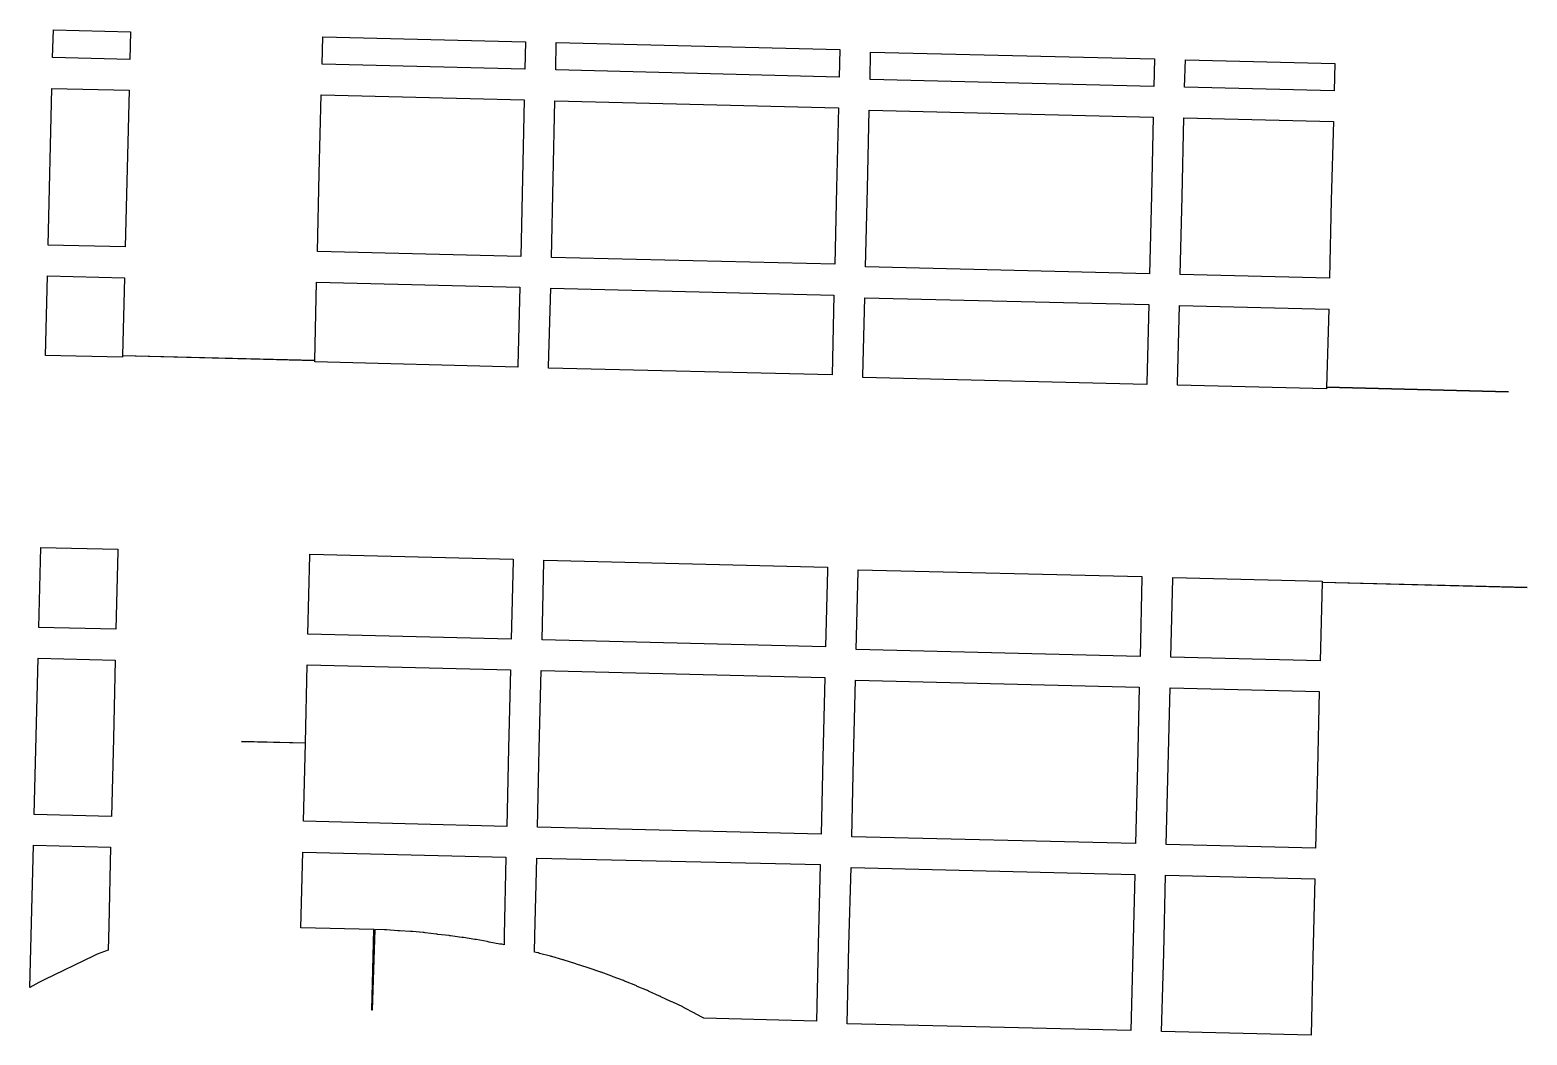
# Model space of a CAD drawing. Extents: x 0 to 1129, y 203 to 1017.
# Drawn here: x 344.5 to 399.4, y 712.1 to 749 of the extents above; entities that cross this region are included whole.
import ezdxf

# ---------------------------------------------------------------- set-up
doc = ezdxf.new("R2010")
doc.units = 0
doc.layers.get('0').update_dxf_attribs({"linetype": 'CONTINUOUS'})

msp = doc.modelspace()

# ---------------------------------------------------------------- linework, layer by layer
at = {"color": 1}
for points in [[(345.313, 749.024845), (348.149333, 748.954312), (348.121111, 747.938312), (345.284778, 748.008845), (345.313, 749.024845)], [(355.204889, 748.777911), (362.648511, 748.594467), (362.627288, 747.585511), (355.176622, 747.768978), (355.204889, 748.777911)], [(363.7774, 748.566245), (374.1914, 748.312245), (374.170177, 747.296245), (363.756177, 747.557289), (363.7774, 748.566245)], [(375.320289, 748.213467), (385.748378, 747.959467), (385.720155, 746.950534), (375.299111, 747.204534), (375.320289, 748.213467)], [(386.877266, 747.931245), (392.359444, 747.790134), (392.338221, 746.788245), (386.848977, 746.922312), (386.877266, 747.931245)], [(345.256556, 746.87982), (348.092889, 746.809287), (348.022333, 743.937665), (347.951778, 741.058998), (345.122511, 741.129554), (345.256556, 746.87982)], [(355.148444, 746.639954), (362.599111, 746.456487), (362.535622, 743.584887), (362.472111, 740.70622), (355.007333, 740.889665), (355.070822, 743.761287), (355.148444, 746.639954)], [(363.728, 746.42831), (374.142, 746.167266), (374.071444, 743.232154), (374.000889, 740.424043), (363.601, 740.678043), (363.664511, 743.55671), (363.728, 746.42831)], [(375.270889, 746.075668), (385.691933, 745.821668), (385.628444, 742.950045), (385.557889, 740.071378), (375.129778, 740.325378), (375.200333, 743.204045), (375.270889, 746.075668)], [(386.820822, 745.793378), (392.310067, 745.659311), (392.232444, 742.780644), (392.168956, 739.909022), (386.686778, 740.043089), (386.757333, 742.914711), (386.820822, 745.793378)], [(345.094289, 740.000868), (347.923556, 739.930222), (347.853, 737.072734), (354.908556, 736.889266), (354.979111, 739.760889), (362.443889, 739.577444), (362.366289, 736.705845), (362.366289, 736.642333), (354.908556, 736.839889), (354.908556, 736.889266), (347.853, 737.0586), (347.853, 737.016289), (345.023711, 737.079778), (345.094289, 740.000868)], [(363.572778, 739.549313), (373.972667, 739.295313), (373.909178, 736.367268), (363.495178, 736.614201), (363.495178, 736.670646), (363.572778, 739.549313)], [(375.101556, 739.196693), (385.529667, 738.942693), (385.459111, 736.07107), (385.459111, 736.014626), (375.038067, 736.268626), (375.038067, 736.32507), (375.101556, 739.196693)], [(386.658556, 738.914471), (392.140734, 738.780404), (392.063111, 735.915871), (398.744734, 735.746537), (392.063111, 735.908804), (392.063111, 735.852359), (386.588, 735.986404), (386.588, 736.042848), (386.658556, 738.914471)], [(344.847333, 730.02429), (347.683667, 729.960801), (347.683667, 729.89729), (347.606067, 727.02569), (344.776778, 727.096223), (344.847333, 730.02429)], [(354.725111, 729.784401), (362.196956, 729.593912), (362.196956, 729.537468), (362.126378, 726.665846), (354.661622, 726.84929), (354.725111, 729.727957), (354.725111, 729.784401)], [(363.318778, 729.56569), (373.732778, 729.31169), (373.732778, 729.191734), (373.662222, 726.383556), (363.255266, 726.637556), (363.318778, 729.509178), (363.318778, 729.56569)], [(374.861667, 729.21289), (385.282734, 728.95889), (385.282734, 728.909512), (385.212155, 726.030846), (374.791111, 726.284846), (374.861667, 729.163512), (374.861667, 729.21289)], [(386.411622, 728.930668), (391.900822, 728.796623), (391.900822, 728.75429), (399.422067, 728.563779), (391.900822, 728.740179), (391.823222, 725.868579), (386.341044, 726.002623), (386.411622, 728.88129), (386.411622, 728.930668)], [(344.748556, 725.967402), (347.577845, 725.896869), (347.514333, 723.018202), (347.443778, 720.153624), (344.607444, 720.224202), (344.748556, 725.967402)], [(354.6334, 725.720537), (362.098155, 725.537092), (362.020556, 722.66547), (361.957044, 719.786803), (354.499333, 719.977314), (354.569889, 722.848937), (352.220378, 722.912425), (354.569889, 722.855981), (354.6334, 725.720537)], [(363.227044, 725.50887), (373.634, 725.25487), (373.563444, 722.312714), (373.499933, 719.504581), (363.085933, 719.758581), (363.149444, 722.637247), (363.227044, 725.50887)], [(374.762889, 725.156092), (385.183933, 724.902092), (385.120444, 722.030492), (385.042822, 719.15887), (374.628822, 719.41287), (374.692333, 722.284492), (374.762889, 725.156092)], [(386.312822, 724.87396), (391.795, 724.739916), (391.731489, 721.875338), (391.653889, 718.996671), (386.171711, 719.130738), (386.249333, 722.00236), (386.312822, 724.87396)], [(344.579222, 719.095291), (347.415556, 719.024713), (347.345, 716.146046), (347.323777, 715.250002), (347.055643, 715.14418), (346.921599, 715.101824), (346.801643, 715.038335), (344.974266, 714.163446), (344.875488, 714.114046), (344.77671, 714.057602), (344.452154, 713.87418), (344.579222, 719.095291)], [(354.471111, 718.848222), (361.928822, 718.657711), (361.865333, 715.793178), (361.858334, 715.447444), (361.780712, 715.461443), (361.745445, 715.461443), (361.710156, 715.468442), (361.307978, 715.546064), (361.279756, 715.553063), (361.24449, 715.567287), (360.842334, 715.63782), (360.814112, 715.63782), (360.78589, 715.644819), (360.376645, 715.708331), (360.341378, 715.71533), (360.306112, 715.71533), (359.896867, 715.778818), (359.868645, 715.778818), (359.840423, 715.785818), (359.424156, 715.828151), (359.402933, 715.83515), (359.374711, 715.83515), (358.965466, 715.88455), (358.9302, 715.891549), (358.894933, 715.891549), (358.492755, 715.926838), (358.457466, 715.926838), (358.429244, 715.933838), (358.027089, 715.96206), (357.991822, 715.96206), (357.956533, 715.96206), (357.540266, 715.990282), (357.504977, 715.990282), (357.469688, 715.990282), (357.109866, 716.00428), (357.018133, 713.040947), (357.011134, 713.040947), (357.081689, 716.00428), (354.400578, 716.067791), (354.471111, 718.848222)], [(363.057711, 718.629602), (373.471711, 718.389735), (373.394111, 715.447557), (373.3306, 712.64649), (369.196067, 712.745291), (368.892667, 712.914624), (368.864444, 712.928622), (368.850446, 712.935622), (368.47649, 713.12611), (368.448268, 713.140334), (368.427045, 713.161557), (368.053089, 713.337958), (368.017823, 713.351956), (367.989601, 713.358955), (367.622712, 713.535355), (367.59449, 713.556578), (367.566267, 713.563577), (367.192334, 713.732911), (367.164112, 713.746909), (367.128823, 713.761133), (366.747823, 713.916332), (366.719601, 713.937556), (366.698378, 713.944555), (366.3174, 714.099799), (366.282111, 714.113798), (366.246822, 714.128022), (365.865845, 714.269133), (365.837622, 714.276132), (365.816399, 714.29013), (365.428332, 714.438308), (365.40011, 714.445307), (365.371888, 714.452306), (364.983844, 714.586373), (364.948555, 714.593372), (364.913288, 714.614595), (364.525221, 714.734529), (364.489955, 714.748753), (364.461733, 714.755752), (364.066622, 714.875685), (364.038399, 714.889909), (364.017176, 714.896908), (363.615021, 715.009797), (363.593798, 715.016796), (363.565575, 715.023795), (363.156376, 715.129617), (363.135153, 715.143841), (363.099886, 715.15084), (362.97993, 715.179062), (362.993929, 715.771729), (363.057711, 718.629602)], [(374.6006, 718.283891), (385.0146, 718.029891), (384.951111, 715.165335), (384.873489, 712.293735), (380.230956, 712.413668), (374.459489, 712.547735), (374.523, 715.419335), (374.6006, 718.283891)], [(386.143489, 718.001714), (391.625667, 717.867647), (391.562155, 714.996047), (391.498667, 712.131491), (386.002378, 712.265558), (386.08, 715.137158), (386.143489, 718.001714)]]:
    msp.add_lwpolyline(points, dxfattribs=at)

doc.saveas('drawing.dxf')
